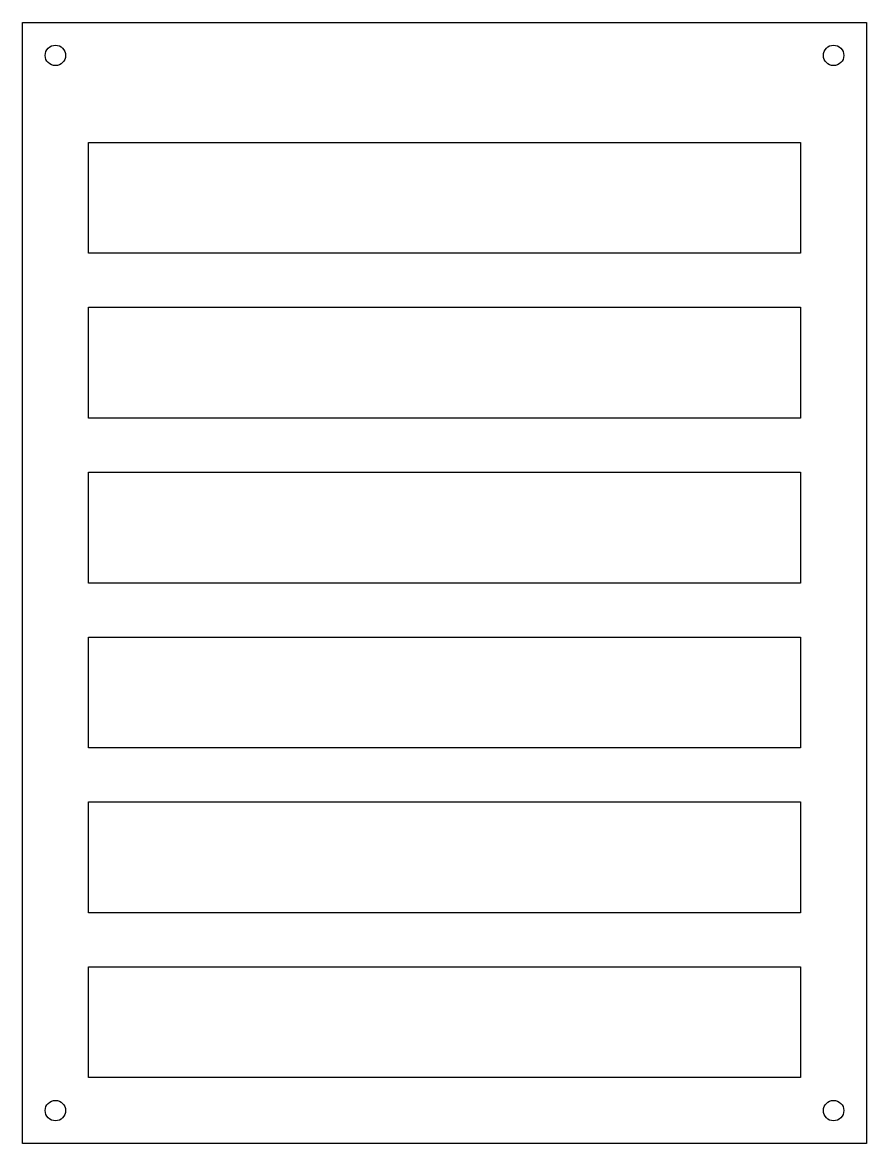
# Model space of a CAD drawing. Header units: millimetres. Extents: x -10 to 118, y -10 to 160.
import ezdxf

# ---------------------------------------------------------------- set-up
doc = ezdxf.new("R2010")
doc.units = ezdxf.units.MM
doc.layers.get('0').update_dxf_attribs({"linetype": 'CONTINUOUS'})

msp = doc.modelspace()

# ---------------------------------------------------------------- linework, layer by layer
for points in [[(118, -10), (-10, -10), (-10, 160), (118, 160)], [(0, 141.8), (108, 141.8), (108, 125), (0, 125)], [(0, 116.8), (108, 116.8), (108, 100), (0, 100)], [(0, 91.8), (108, 91.8), (108, 75), (0, 75)], [(0, 66.8), (108, 66.8), (108, 50), (0, 50)], [(0, 41.8), (108, 41.8), (108, 25), (0, 25)], [(108, 0), (0, 0), (0, 16.8), (108, 16.8)]]:
    msp.add_lwpolyline(points, close=True)
for centre in [(-5, 155), (113, 155), (-5, -5), (113, -5)]:
    msp.add_circle(centre, 1.55)

doc.saveas('drawing.dxf')
